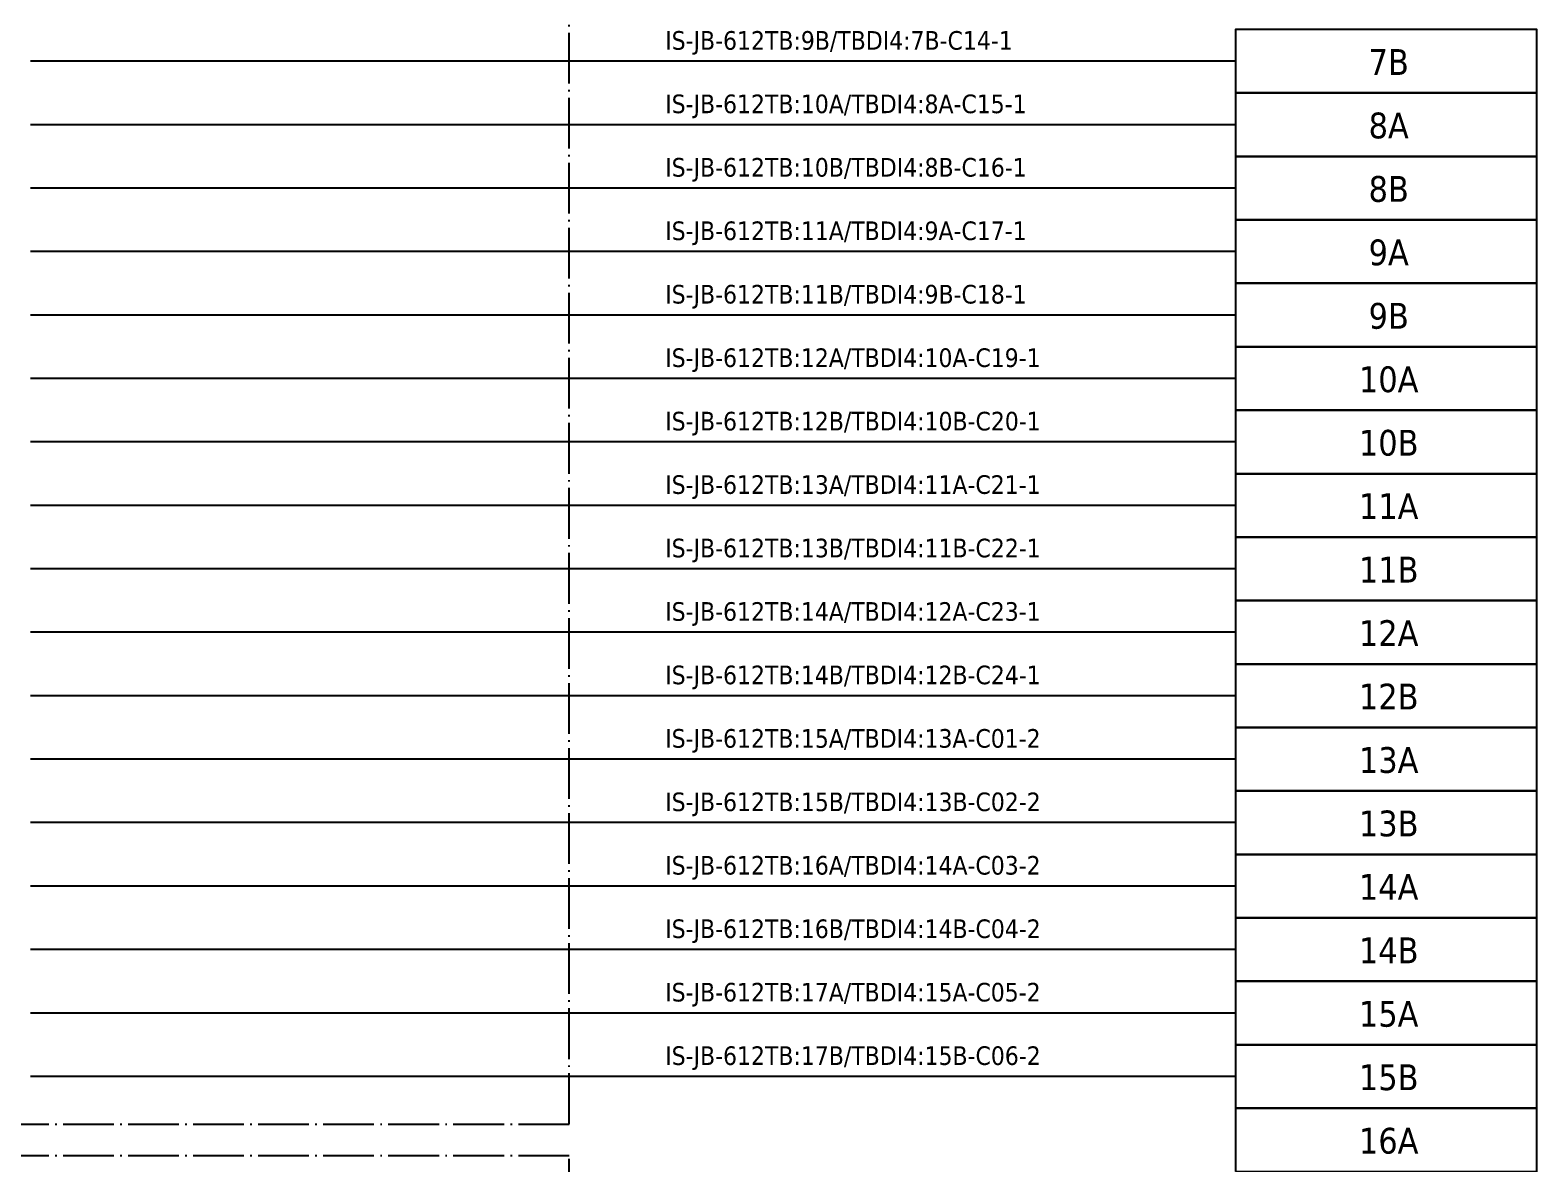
# Model space of a CAD drawing. Header units: millimetres. Extents: x 0 to 1792788, y -13 to 262234.
# Drawn here: x 87 to 182, y 157.6 to 229 of the extents above; entities that cross this region are included whole.
import ezdxf
from ezdxf.enums import TextEntityAlignment as Align

# ---------------------------------------------------------------- set-up
doc = ezdxf.new("R2010")
doc.units = ezdxf.units.MM
doc.linetypes.add('EPL_DASHDOT', pattern=[1, 0.8, -0.1, 0, -0.1])
for name, color, linetype, lineweight in [('EPLAN300', 5, 'Continuous', 25), ('EPLAN307', 134, 'EPL_DASHDOT', 25), ('EPLAN311', 7, 'Continuous', 25), ('EPLAN400', 5, 'Continuous', 35), ('EPLAN405', 7, 'Continuous', 25), ('EPLAN421', 5, 'Continuous', 35), ('EPLAN433', 251, 'Continuous', 35), ('EPLAN500', 7, 'Continuous', 35), ('EPLAN501', 7, 'Continuous', 35), ('EPLAN502', 7, 'Continuous', 35), ('EPLAN503', 7, 'Continuous', 35), ('EPLAN504', 7, 'Continuous', 35)]:
    doc.layers.add(name, color=color, linetype=linetype, lineweight=lineweight)
doc.styles.add('Tahoma', font='')
doc.styles.get('Tahoma').set_extended_font_data('Tahoma')

# ---------------------------------------------------------------- blocks, each defined once
blk = doc.blocks.new('EPLSYM_LibrarySPECIAL_en_US_Symbol427_Variant5_Placement1_13')
at = {"layer": 'EPLAN421', "color": 5, "style": 'Tahoma'}
for tag, p in [('17_20029[1]', (-0.9525, 3.335)), ('17_20029[2]', (20.0025, 3.335))]:
    blk.add_attdef(tag, text='', height=1.1739, dxfattribs=at).set_placement(p, align=Align.BOTTOM_RIGHT)
at = {"layer": 'EPLAN433', "color": 251, "style": 'Tahoma'}
blk.add_attdef('17_20406_1', text='', height=1.6254, dxfattribs=at).set_placement((0.9525, 1.5875), align=Align.BOTTOM_RIGHT)
blk.add_attdef('17_20406', text='', height=1.6254, dxfattribs=at).set_placement((0.9525, 1.5875), align=Align.BOTTOM_LEFT)
blk = doc.blocks.new('EPLSYM_LibrarySPECIAL_en_US_Symbol427_Variant5_Placement1_14')
at = {"layer": 'EPLAN421', "color": 5, "style": 'Tahoma'}
for tag, p in [('17_20029[1]', (-0.9525, 3.335)), ('17_20029[2]', (20.0025, 3.335))]:
    blk.add_attdef(tag, text='', height=1.1739, dxfattribs=at).set_placement(p, align=Align.BOTTOM_RIGHT)
at = {"layer": 'EPLAN433', "color": 251, "style": 'Tahoma'}
blk.add_attdef('17_20406_1', text='', height=1.6254, dxfattribs=at).set_placement((0.9525, 1.5875), align=Align.BOTTOM_RIGHT)
blk.add_attdef('17_20406', text='', height=1.6254, dxfattribs=at).set_placement((0.9525, 1.5875), align=Align.BOTTOM_LEFT)
blk = doc.blocks.new('EPLSYM_LibrarySPECIAL_en_US_Symbol427_Variant5_Placement1_15')
at = {"layer": 'EPLAN421', "color": 5, "style": 'Tahoma'}
for tag, p in [('17_20029[1]', (-0.9525, 3.335)), ('17_20029[2]', (20.0025, 3.335))]:
    blk.add_attdef(tag, text='', height=1.1739, dxfattribs=at).set_placement(p, align=Align.BOTTOM_RIGHT)
at = {"layer": 'EPLAN433', "color": 251, "style": 'Tahoma'}
blk.add_attdef('17_20406_1', text='', height=1.6254, dxfattribs=at).set_placement((0.9525, 1.5875), align=Align.BOTTOM_RIGHT)
blk.add_attdef('17_20406', text='', height=1.6254, dxfattribs=at).set_placement((0.9525, 1.5875), align=Align.BOTTOM_LEFT)
blk = doc.blocks.new('EPLSYM_LibrarySPECIAL_en_US_Symbol427_Variant5_Placement1_16')
at = {"layer": 'EPLAN421', "color": 5, "style": 'Tahoma'}
for tag, p in [('17_20029[1]', (-0.9525, 3.335)), ('17_20029[2]', (20.0025, 3.335))]:
    blk.add_attdef(tag, text='', height=1.1739, dxfattribs=at).set_placement(p, align=Align.BOTTOM_RIGHT)
at = {"layer": 'EPLAN433', "color": 251, "style": 'Tahoma'}
blk.add_attdef('17_20406_1', text='', height=1.6254, dxfattribs=at).set_placement((0.9525, 1.5875), align=Align.BOTTOM_RIGHT)
blk.add_attdef('17_20406', text='', height=1.6254, dxfattribs=at).set_placement((0.9525, 1.5875), align=Align.BOTTOM_LEFT)
blk = doc.blocks.new('EPLSYM_LibrarySPECIAL_en_US_Symbol427_Variant5_Placement1_17')
at = {"layer": 'EPLAN421', "color": 5, "style": 'Tahoma'}
for tag, p in [('17_20029[1]', (-0.9525, 3.335)), ('17_20029[2]', (20.0025, 3.335))]:
    blk.add_attdef(tag, text='', height=1.1739, dxfattribs=at).set_placement(p, align=Align.BOTTOM_RIGHT)
at = {"layer": 'EPLAN433', "color": 251, "style": 'Tahoma'}
blk.add_attdef('17_20406_1', text='', height=1.6254, dxfattribs=at).set_placement((0.9525, 1.5875), align=Align.BOTTOM_RIGHT)
blk.add_attdef('17_20406', text='', height=1.6254, dxfattribs=at).set_placement((0.9525, 1.5875), align=Align.BOTTOM_LEFT)
blk = doc.blocks.new('EPLSYM_LibrarySPECIAL_en_US_Symbol427_Variant5_Placement1_18')
at = {"layer": 'EPLAN421', "color": 5, "style": 'Tahoma'}
for tag, p in [('17_20029[1]', (-0.9525, 3.335)), ('17_20029[2]', (20.0025, 3.335))]:
    blk.add_attdef(tag, text='', height=1.1739, dxfattribs=at).set_placement(p, align=Align.BOTTOM_RIGHT)
at = {"layer": 'EPLAN433', "color": 251, "style": 'Tahoma'}
blk.add_attdef('17_20406_1', text='', height=1.6254, dxfattribs=at).set_placement((0.9525, 1.5875), align=Align.BOTTOM_RIGHT)
blk.add_attdef('17_20406', text='', height=1.6254, dxfattribs=at).set_placement((0.9525, 1.5875), align=Align.BOTTOM_LEFT)
blk = doc.blocks.new('EPLSYM_LibrarySPECIAL_en_US_Symbol427_Variant5_Placement1_19')
at = {"layer": 'EPLAN421', "color": 5, "style": 'Tahoma'}
for tag, p in [('17_20029[1]', (-0.9525, 3.335)), ('17_20029[2]', (20.0025, 3.335))]:
    blk.add_attdef(tag, text='', height=1.1739, dxfattribs=at).set_placement(p, align=Align.BOTTOM_RIGHT)
at = {"layer": 'EPLAN433', "color": 251, "style": 'Tahoma'}
blk.add_attdef('17_20406_1', text='', height=1.6254, dxfattribs=at).set_placement((0.9525, 1.5875), align=Align.BOTTOM_RIGHT)
blk.add_attdef('17_20406', text='', height=1.6254, dxfattribs=at).set_placement((0.9525, 1.5875), align=Align.BOTTOM_LEFT)
blk = doc.blocks.new('EPLSYM_LibrarySPECIAL_en_US_Symbol427_Variant5_Placement1_20')
at = {"layer": 'EPLAN421', "color": 5, "style": 'Tahoma'}
for tag, p in [('17_20029[1]', (-0.9525, 3.335)), ('17_20029[2]', (20.0025, 3.335))]:
    blk.add_attdef(tag, text='', height=1.1739, dxfattribs=at).set_placement(p, align=Align.BOTTOM_RIGHT)
at = {"layer": 'EPLAN433', "color": 251, "style": 'Tahoma'}
blk.add_attdef('17_20406_1', text='', height=1.6254, dxfattribs=at).set_placement((0.9525, 1.5875), align=Align.BOTTOM_RIGHT)
blk.add_attdef('17_20406', text='', height=1.6254, dxfattribs=at).set_placement((0.9525, 1.5875), align=Align.BOTTOM_LEFT)
blk = doc.blocks.new('EPLSYM_LibrarySPECIAL_en_US_Symbol427_Variant5_Placement1_21')
at = {"layer": 'EPLAN421', "color": 5, "style": 'Tahoma'}
for tag, p in [('17_20029[1]', (-0.9525, 3.335)), ('17_20029[2]', (20.0025, 3.335))]:
    blk.add_attdef(tag, text='', height=1.1739, dxfattribs=at).set_placement(p, align=Align.BOTTOM_RIGHT)
at = {"layer": 'EPLAN433', "color": 251, "style": 'Tahoma'}
blk.add_attdef('17_20406_1', text='', height=1.6254, dxfattribs=at).set_placement((0.9525, 1.5875), align=Align.BOTTOM_RIGHT)
blk.add_attdef('17_20406', text='', height=1.6254, dxfattribs=at).set_placement((0.9525, 1.5875), align=Align.BOTTOM_LEFT)
blk = doc.blocks.new('EPLSYM_LibrarySPECIAL_en_US_Symbol427_Variant5_Placement1_22')
at = {"layer": 'EPLAN421', "color": 5, "style": 'Tahoma'}
for tag, p in [('17_20029[1]', (-0.9525, 3.335)), ('17_20029[2]', (20.0025, 3.335))]:
    blk.add_attdef(tag, text='', height=1.1739, dxfattribs=at).set_placement(p, align=Align.BOTTOM_RIGHT)
at = {"layer": 'EPLAN433', "color": 251, "style": 'Tahoma'}
blk.add_attdef('17_20406_1', text='', height=1.6254, dxfattribs=at).set_placement((0.9525, 1.5875), align=Align.BOTTOM_RIGHT)
blk.add_attdef('17_20406', text='', height=1.6254, dxfattribs=at).set_placement((0.9525, 1.5875), align=Align.BOTTOM_LEFT)
blk = doc.blocks.new('EPLSYM_LibrarySPECIAL_en_US_Symbol427_Variant5_Placement1_23')
at = {"layer": 'EPLAN421', "color": 5, "style": 'Tahoma'}
for tag, p in [('17_20029[1]', (-0.9525, 3.335)), ('17_20029[2]', (20.0025, 3.335))]:
    blk.add_attdef(tag, text='', height=1.1739, dxfattribs=at).set_placement(p, align=Align.BOTTOM_RIGHT)
at = {"layer": 'EPLAN433', "color": 251, "style": 'Tahoma'}
blk.add_attdef('17_20406_1', text='', height=1.6254, dxfattribs=at).set_placement((0.9525, 1.5875), align=Align.BOTTOM_RIGHT)
blk.add_attdef('17_20406', text='', height=1.6254, dxfattribs=at).set_placement((0.9525, 1.5875), align=Align.BOTTOM_LEFT)
blk = doc.blocks.new('EPLSYM_LibrarySPECIAL_en_US_Symbol427_Variant5_Placement1_24')
at = {"layer": 'EPLAN421', "color": 5, "style": 'Tahoma'}
for tag, p in [('17_20029[1]', (-0.9525, 3.335)), ('17_20029[2]', (20.0025, 3.335))]:
    blk.add_attdef(tag, text='', height=1.1739, dxfattribs=at).set_placement(p, align=Align.BOTTOM_RIGHT)
at = {"layer": 'EPLAN433', "color": 251, "style": 'Tahoma'}
blk.add_attdef('17_20406_1', text='', height=1.6254, dxfattribs=at).set_placement((0.9525, 1.5875), align=Align.BOTTOM_RIGHT)
blk.add_attdef('17_20406', text='', height=1.6254, dxfattribs=at).set_placement((0.9525, 1.5875), align=Align.BOTTOM_LEFT)
blk = doc.blocks.new('EPLSYM_LibrarySPECIAL_en_US_Symbol427_Variant5_Placement1_25')
at = {"layer": 'EPLAN421', "color": 5, "style": 'Tahoma'}
for tag, p in [('17_20029[1]', (-0.9525, 3.335)), ('17_20029[2]', (20.0025, 3.335))]:
    blk.add_attdef(tag, text='', height=1.1739, dxfattribs=at).set_placement(p, align=Align.BOTTOM_RIGHT)
at = {"layer": 'EPLAN433', "color": 251, "style": 'Tahoma'}
blk.add_attdef('17_20406_1', text='', height=1.6254, dxfattribs=at).set_placement((0.9525, 1.5875), align=Align.BOTTOM_RIGHT)
blk.add_attdef('17_20406', text='', height=1.6254, dxfattribs=at).set_placement((0.9525, 1.5875), align=Align.BOTTOM_LEFT)
blk = doc.blocks.new('EPLSYM_LibrarySPECIAL_en_US_Symbol427_Variant5_Placement1_26')
at = {"layer": 'EPLAN421', "color": 5, "style": 'Tahoma'}
for tag, p in [('17_20029[1]', (-0.9525, 3.335)), ('17_20029[2]', (20.0025, 3.335))]:
    blk.add_attdef(tag, text='', height=1.1739, dxfattribs=at).set_placement(p, align=Align.BOTTOM_RIGHT)
at = {"layer": 'EPLAN433', "color": 251, "style": 'Tahoma'}
blk.add_attdef('17_20406_1', text='', height=1.6254, dxfattribs=at).set_placement((0.9525, 1.5875), align=Align.BOTTOM_RIGHT)
blk.add_attdef('17_20406', text='', height=1.6254, dxfattribs=at).set_placement((0.9525, 1.5875), align=Align.BOTTOM_LEFT)
blk = doc.blocks.new('EPLSYM_LibrarySPECIAL_en_US_Symbol427_Variant5_Placement1_27')
at = {"layer": 'EPLAN421', "color": 5, "style": 'Tahoma'}
for tag, p in [('17_20029[1]', (-0.9525, 3.335)), ('17_20029[2]', (20.0025, 3.335))]:
    blk.add_attdef(tag, text='', height=1.1739, dxfattribs=at).set_placement(p, align=Align.BOTTOM_RIGHT)
at = {"layer": 'EPLAN433', "color": 251, "style": 'Tahoma'}
blk.add_attdef('17_20406_1', text='', height=1.6254, dxfattribs=at).set_placement((0.9525, 1.5875), align=Align.BOTTOM_RIGHT)
blk.add_attdef('17_20406', text='', height=1.6254, dxfattribs=at).set_placement((0.9525, 1.5875), align=Align.BOTTOM_LEFT)
blk = doc.blocks.new('EPLSYM_LibrarySPECIAL_en_US_Symbol427_Variant5_Placement1_28')
at = {"layer": 'EPLAN421', "color": 5, "style": 'Tahoma'}
for tag, p in [('17_20029[1]', (-0.9525, 3.335)), ('17_20029[2]', (20.0025, 3.335))]:
    blk.add_attdef(tag, text='', height=1.1739, dxfattribs=at).set_placement(p, align=Align.BOTTOM_RIGHT)
at = {"layer": 'EPLAN433', "color": 251, "style": 'Tahoma'}
blk.add_attdef('17_20406_1', text='', height=1.6254, dxfattribs=at).set_placement((0.9525, 1.5875), align=Align.BOTTOM_RIGHT)
blk.add_attdef('17_20406', text='', height=1.6254, dxfattribs=at).set_placement((0.9525, 1.5875), align=Align.BOTTOM_LEFT)
blk = doc.blocks.new('EPLSYM_LibrarySPECIAL_en_US_Symbol427_Variant5_Placement1_29')
at = {"layer": 'EPLAN421', "color": 5, "style": 'Tahoma'}
for tag, p in [('17_20029[1]', (-0.9525, 3.335)), ('17_20029[2]', (20.0025, 3.335))]:
    blk.add_attdef(tag, text='', height=1.1739, dxfattribs=at).set_placement(p, align=Align.BOTTOM_RIGHT)
at = {"layer": 'EPLAN433', "color": 251, "style": 'Tahoma'}
blk.add_attdef('17_20406_1', text='', height=1.6254, dxfattribs=at).set_placement((0.9525, 1.5875), align=Align.BOTTOM_RIGHT)
blk.add_attdef('17_20406', text='', height=1.6254, dxfattribs=at).set_placement((0.9525, 1.5875), align=Align.BOTTOM_LEFT)
blk = doc.blocks.new('EPLSYM_LibrarySPECIAL_en_US_Symbol427_Variant5_Placement1_30')
at = {"layer": 'EPLAN421', "color": 5, "style": 'Tahoma'}
for tag, p in [('17_20029[1]', (-0.9525, 3.335)), ('17_20029[2]', (20.0025, 3.335))]:
    blk.add_attdef(tag, text='', height=1.1739, dxfattribs=at).set_placement(p, align=Align.BOTTOM_RIGHT)
at = {"layer": 'EPLAN433', "color": 251, "style": 'Tahoma'}
blk.add_attdef('17_20406_1', text='', height=1.6254, dxfattribs=at).set_placement((0.9525, 1.5875), align=Align.BOTTOM_RIGHT)
blk.add_attdef('17_20406', text='', height=1.6254, dxfattribs=at).set_placement((0.9525, 1.5875), align=Align.BOTTOM_LEFT)
blk = doc.blocks.new('EPLSYM_LibrarySPECIAL_Symbol308_Variant0_Placement0')
at = {"layer": 'EPLAN405', "color": 7, "style": 'Tahoma'}
for tag, p in [('17_31011', (1.5, 6.35)), ('17_31002', (1.5, 0.5))]:
    blk.add_attdef(tag, text='', height=1.174, dxfattribs=at).set_placement(p, align=Align.BOTTOM_LEFT)
for tag, p in [('17_31004', (1.5, 4.4)), ('17_31003', (1.5, 2.45))]:
    blk.add_attdef(tag, p, '', height=1.174, dxfattribs=at)
blk = doc.blocks.new('EPLSYM_LibrarySPECIAL_Symbol2_Variant0_Placement1_19')
at = {"layer": 'EPLAN307', "lineweight": 25, "ltscale": 4}
blk.add_lwpolyline([(0, -127), (118, -127), (118, 0), (0, 0)], close=True, dxfattribs=at)
at = {"layer": 'EPLAN400', "color": 5, "style": 'Tahoma'}
blk.add_attdef('88_20010', text='', height=2.2575, dxfattribs=at).set_placement((-1.5, -0.9515), align=Align.TOP_RIGHT)
at = {"layer": 'EPLAN500', "color": 7, "style": 'Tahoma'}
blk.add_attdef('88_20027', text='', height=1.6254, dxfattribs=at).set_placement((-1.5, -4.57508), align=Align.TOP_RIGHT)
at = {"layer": 'EPLAN501', "color": 7, "style": 'Tahoma'}
blk.add_attdef('88_20011', text='', height=1.6254, dxfattribs=at).set_placement((-1.5, -9.97508), align=Align.TOP_RIGHT)
at = {"layer": 'EPLAN502', "color": 7, "style": 'Tahoma'}
blk.add_attdef('88_20025', text='', height=1.6254, dxfattribs=at).set_placement((-1.5, -12.67508), align=Align.TOP_RIGHT)
at = {"layer": 'EPLAN503', "color": 7, "style": 'Tahoma'}
blk.add_attdef('88_20024', text='', height=1.6254, dxfattribs=at).set_placement((-1.5, -15.37508), align=Align.TOP_RIGHT)
at = {"layer": 'EPLAN504', "color": 7, "style": 'Tahoma'}
blk.add_attdef('88_20901[1]', text='', height=1.6254, dxfattribs=at).set_placement((-1.5, -7.27508), align=Align.TOP_RIGHT)
blk = doc.blocks.new('EPLSYM_LibrarySPECIAL_Symbol2_Variant0_Placement1_20')
at = {"layer": 'EPLAN307', "lineweight": 25, "ltscale": 4}
blk.add_lwpolyline([(0, -110), (118, -110), (118, 0), (0, 0)], close=True, dxfattribs=at)
at = {"layer": 'EPLAN400', "color": 5, "style": 'Tahoma'}
blk.add_attdef('88_20010', text='', height=2.2575, dxfattribs=at).set_placement((-1.5, -0.9515), align=Align.TOP_RIGHT)
at = {"layer": 'EPLAN500', "color": 7, "style": 'Tahoma'}
blk.add_attdef('88_20027', text='', height=1.6254, dxfattribs=at).set_placement((-1.5, -4.57508), align=Align.TOP_RIGHT)
at = {"layer": 'EPLAN501', "color": 7, "style": 'Tahoma'}
blk.add_attdef('88_20011', text='', height=1.6254, dxfattribs=at).set_placement((-1.5, -9.97508), align=Align.TOP_RIGHT)
at = {"layer": 'EPLAN502', "color": 7, "style": 'Tahoma'}
blk.add_attdef('88_20025', text='', height=1.6254, dxfattribs=at).set_placement((-1.5, -12.67508), align=Align.TOP_RIGHT)
at = {"layer": 'EPLAN503', "color": 7, "style": 'Tahoma'}
blk.add_attdef('88_20024', text='', height=1.6254, dxfattribs=at).set_placement((-1.5, -15.37508), align=Align.TOP_RIGHT)
at = {"layer": 'EPLAN504', "color": 7, "style": 'Tahoma'}
blk.add_attdef('88_20901[1]', text='', height=1.6254, dxfattribs=at).set_placement((-1.5, -7.27508), align=Align.TOP_RIGHT)

msp = doc.modelspace()

# ---------------------------------------------------------------- linework, layer by layer
at = {"layer": 'EPLAN300', "lineweight": 25, "ltscale": 4}
for points in [[(163, 225), (182, 225), (182, 229), (163, 229)], [(163, 221), (182, 221), (182, 225), (163, 225)], [(163, 217), (182, 217), (182, 221), (163, 221)], [(163, 213), (182, 213), (182, 217), (163, 217)], [(163, 209), (182, 209), (182, 213), (163, 213)], [(163, 205), (182, 205), (182, 209), (163, 209)], [(163, 201), (182, 201), (182, 205), (163, 205)], [(163, 197), (182, 197), (182, 201), (163, 201)], [(163, 193), (182, 193), (182, 197), (163, 197)], [(163, 189), (182, 189), (182, 193), (163, 193)], [(163, 185), (182, 185), (182, 189), (163, 189)], [(163, 181), (182, 181), (182, 185), (163, 185)], [(163, 177), (182, 177), (182, 181), (163, 181)], [(163, 173), (182, 173), (182, 177), (163, 177)], [(163, 169), (182, 169), (182, 173), (163, 173)], [(163, 165), (182, 165), (182, 169), (163, 169)], [(163, 161), (182, 161), (182, 165), (163, 165)], [(163, 157), (182, 157), (182, 161), (163, 161)]]:
    msp.add_lwpolyline(points, close=True, dxfattribs=at)
at = {"layer": 'EPLAN311', "color": 7, "ltscale": 4}
for p, q in [((163, 227), (87.05, 227)), ((163, 223), (87.05, 223)), ((163, 219), (87.05, 219)), ((163, 215), (87.05, 215)), ((163, 211), (87.05, 211)), ((163, 207), (87.05, 207)), ((163, 203), (87.05, 203)), ((163, 199), (87.05, 199)), ((163, 195), (87.05, 195)), ((163, 191), (87.05, 191)), ((163, 187), (87.05, 187)), ((163, 183), (87.05, 183)), ((163, 179), (87.05, 179)), ((163, 175), (87.05, 175)), ((163, 171), (87.05, 171)), ((163, 167), (87.05, 167)), ((163, 163), (87.05, 163))]:
    msp.add_line(p, q, dxfattribs=at)

# ---------------------------------------------------------------- block references
for name, p in [('EPLSYM_LibrarySPECIAL_Symbol2_Variant0_Placement1_19', (3, 287)), ('EPLSYM_LibrarySPECIAL_Symbol2_Variant0_Placement1_20', (3, 158))]:
    msp.add_blockref(name, p)
ref = msp.add_blockref('EPLSYM_LibrarySPECIAL_Symbol308_Variant0_Placement0', (127, 227))
ref.add_attrib('17_31011', 'IS-JB-612TB:9B/TBDI4:7B-C14-1', dxfattribs={"layer": 'EPLAN405', "color": 7, "height": 1.1739, "style": 'Tahoma'}).set_placement((127.055, 227.374), align=Align.BOTTOM_LEFT)
ref = msp.add_blockref('EPLSYM_LibrarySPECIAL_en_US_Symbol427_Variant5_Placement1_13', (163, 227))
ref.add_attrib('17_20011', '7B', dxfattribs={"layer": 'EPLAN501', "color": 7, "height": 1.6254, "style": 'Tahoma'}).set_placement((172.661, 225.65), align=Align.BOTTOM_CENTER)
ref = msp.add_blockref('EPLSYM_LibrarySPECIAL_Symbol308_Variant0_Placement0', (127, 223))
ref.add_attrib('17_31011', 'IS-JB-612TB:10A/TBDI4:8A-C15-1', dxfattribs={"layer": 'EPLAN405', "color": 7, "height": 1.1739, "style": 'Tahoma'}).set_placement((127.055, 223.374), align=Align.BOTTOM_LEFT)
ref = msp.add_blockref('EPLSYM_LibrarySPECIAL_en_US_Symbol427_Variant5_Placement1_14', (163, 223))
ref.add_attrib('17_20011', '8A', dxfattribs={"layer": 'EPLAN501', "color": 7, "height": 1.6254, "style": 'Tahoma'}).set_placement((172.661, 221.65), align=Align.BOTTOM_CENTER)
ref = msp.add_blockref('EPLSYM_LibrarySPECIAL_Symbol308_Variant0_Placement0', (127, 219))
ref.add_attrib('17_31011', 'IS-JB-612TB:10B/TBDI4:8B-C16-1', dxfattribs={"layer": 'EPLAN405', "color": 7, "height": 1.1739, "style": 'Tahoma'}).set_placement((127.055, 219.374), align=Align.BOTTOM_LEFT)
ref = msp.add_blockref('EPLSYM_LibrarySPECIAL_en_US_Symbol427_Variant5_Placement1_15', (163, 219))
ref.add_attrib('17_20011', '8B', dxfattribs={"layer": 'EPLAN501', "color": 7, "height": 1.6254, "style": 'Tahoma'}).set_placement((172.661, 217.65), align=Align.BOTTOM_CENTER)
ref = msp.add_blockref('EPLSYM_LibrarySPECIAL_Symbol308_Variant0_Placement0', (127, 215))
ref.add_attrib('17_31011', 'IS-JB-612TB:11A/TBDI4:9A-C17-1', dxfattribs={"layer": 'EPLAN405', "color": 7, "height": 1.1739, "style": 'Tahoma'}).set_placement((127.055, 215.374), align=Align.BOTTOM_LEFT)
ref = msp.add_blockref('EPLSYM_LibrarySPECIAL_en_US_Symbol427_Variant5_Placement1_16', (163, 215))
ref.add_attrib('17_20011', '9A', dxfattribs={"layer": 'EPLAN501', "color": 7, "height": 1.6254, "style": 'Tahoma'}).set_placement((172.661, 213.65), align=Align.BOTTOM_CENTER)
ref = msp.add_blockref('EPLSYM_LibrarySPECIAL_Symbol308_Variant0_Placement0', (127, 211))
ref.add_attrib('17_31011', 'IS-JB-612TB:11B/TBDI4:9B-C18-1', dxfattribs={"layer": 'EPLAN405', "color": 7, "height": 1.1739, "style": 'Tahoma'}).set_placement((127.055, 211.374), align=Align.BOTTOM_LEFT)
ref = msp.add_blockref('EPLSYM_LibrarySPECIAL_en_US_Symbol427_Variant5_Placement1_17', (163, 211))
ref.add_attrib('17_20011', '9B', dxfattribs={"layer": 'EPLAN501', "color": 7, "height": 1.6254, "style": 'Tahoma'}).set_placement((172.661, 209.65), align=Align.BOTTOM_CENTER)
ref = msp.add_blockref('EPLSYM_LibrarySPECIAL_Symbol308_Variant0_Placement0', (127, 207))
ref.add_attrib('17_31011', 'IS-JB-612TB:12A/TBDI4:10A-C19-1', dxfattribs={"layer": 'EPLAN405', "color": 7, "height": 1.1739, "style": 'Tahoma'}).set_placement((127.055, 207.374), align=Align.BOTTOM_LEFT)
ref = msp.add_blockref('EPLSYM_LibrarySPECIAL_en_US_Symbol427_Variant5_Placement1_18', (163, 207))
ref.add_attrib('17_20011', '10A', dxfattribs={"layer": 'EPLAN501', "color": 7, "height": 1.6254, "style": 'Tahoma'}).set_placement((172.661, 205.65), align=Align.BOTTOM_CENTER)
ref = msp.add_blockref('EPLSYM_LibrarySPECIAL_Symbol308_Variant0_Placement0', (127, 203))
ref.add_attrib('17_31011', 'IS-JB-612TB:12B/TBDI4:10B-C20-1', dxfattribs={"layer": 'EPLAN405', "color": 7, "height": 1.1739, "style": 'Tahoma'}).set_placement((127.055, 203.374), align=Align.BOTTOM_LEFT)
ref = msp.add_blockref('EPLSYM_LibrarySPECIAL_en_US_Symbol427_Variant5_Placement1_19', (163, 203))
ref.add_attrib('17_20011', '10B', dxfattribs={"layer": 'EPLAN501', "color": 7, "height": 1.6254, "style": 'Tahoma'}).set_placement((172.661, 201.65), align=Align.BOTTOM_CENTER)
ref = msp.add_blockref('EPLSYM_LibrarySPECIAL_Symbol308_Variant0_Placement0', (127, 199))
ref.add_attrib('17_31011', 'IS-JB-612TB:13A/TBDI4:11A-C21-1', dxfattribs={"layer": 'EPLAN405', "color": 7, "height": 1.1739, "style": 'Tahoma'}).set_placement((127.055, 199.374), align=Align.BOTTOM_LEFT)
ref = msp.add_blockref('EPLSYM_LibrarySPECIAL_en_US_Symbol427_Variant5_Placement1_20', (163, 199))
ref.add_attrib('17_20011', '11A', dxfattribs={"layer": 'EPLAN501', "color": 7, "height": 1.6254, "style": 'Tahoma'}).set_placement((172.661, 197.65), align=Align.BOTTOM_CENTER)
ref = msp.add_blockref('EPLSYM_LibrarySPECIAL_Symbol308_Variant0_Placement0', (127, 195))
ref.add_attrib('17_31011', 'IS-JB-612TB:13B/TBDI4:11B-C22-1', dxfattribs={"layer": 'EPLAN405', "color": 7, "height": 1.1739, "style": 'Tahoma'}).set_placement((127.055, 195.374), align=Align.BOTTOM_LEFT)
ref = msp.add_blockref('EPLSYM_LibrarySPECIAL_en_US_Symbol427_Variant5_Placement1_21', (163, 195))
ref.add_attrib('17_20011', '11B', dxfattribs={"layer": 'EPLAN501', "color": 7, "height": 1.6254, "style": 'Tahoma'}).set_placement((172.661, 193.65), align=Align.BOTTOM_CENTER)
ref = msp.add_blockref('EPLSYM_LibrarySPECIAL_Symbol308_Variant0_Placement0', (127, 191))
ref.add_attrib('17_31011', 'IS-JB-612TB:14A/TBDI4:12A-C23-1', dxfattribs={"layer": 'EPLAN405', "color": 7, "height": 1.1739, "style": 'Tahoma'}).set_placement((127.055, 191.374), align=Align.BOTTOM_LEFT)
ref = msp.add_blockref('EPLSYM_LibrarySPECIAL_en_US_Symbol427_Variant5_Placement1_22', (163, 191))
ref.add_attrib('17_20011', '12A', dxfattribs={"layer": 'EPLAN501', "color": 7, "height": 1.6254, "style": 'Tahoma'}).set_placement((172.661, 189.65), align=Align.BOTTOM_CENTER)
ref = msp.add_blockref('EPLSYM_LibrarySPECIAL_Symbol308_Variant0_Placement0', (127, 187))
ref.add_attrib('17_31011', 'IS-JB-612TB:14B/TBDI4:12B-C24-1', dxfattribs={"layer": 'EPLAN405', "color": 7, "height": 1.1739, "style": 'Tahoma'}).set_placement((127.055, 187.374), align=Align.BOTTOM_LEFT)
ref = msp.add_blockref('EPLSYM_LibrarySPECIAL_en_US_Symbol427_Variant5_Placement1_23', (163, 187))
ref.add_attrib('17_20011', '12B', dxfattribs={"layer": 'EPLAN501', "color": 7, "height": 1.6254, "style": 'Tahoma'}).set_placement((172.661, 185.65), align=Align.BOTTOM_CENTER)
ref = msp.add_blockref('EPLSYM_LibrarySPECIAL_Symbol308_Variant0_Placement0', (127, 183))
ref.add_attrib('17_31011', 'IS-JB-612TB:15A/TBDI4:13A-C01-2', dxfattribs={"layer": 'EPLAN405', "color": 7, "height": 1.1739, "style": 'Tahoma'}).set_placement((127.055, 183.374), align=Align.BOTTOM_LEFT)
ref = msp.add_blockref('EPLSYM_LibrarySPECIAL_en_US_Symbol427_Variant5_Placement1_24', (163, 183))
ref.add_attrib('17_20011', '13A', dxfattribs={"layer": 'EPLAN501', "color": 7, "height": 1.6254, "style": 'Tahoma'}).set_placement((172.661, 181.65), align=Align.BOTTOM_CENTER)
ref = msp.add_blockref('EPLSYM_LibrarySPECIAL_Symbol308_Variant0_Placement0', (127, 179))
ref.add_attrib('17_31011', 'IS-JB-612TB:15B/TBDI4:13B-C02-2', dxfattribs={"layer": 'EPLAN405', "color": 7, "height": 1.1739, "style": 'Tahoma'}).set_placement((127.055, 179.374), align=Align.BOTTOM_LEFT)
ref = msp.add_blockref('EPLSYM_LibrarySPECIAL_en_US_Symbol427_Variant5_Placement1_25', (163, 179))
ref.add_attrib('17_20011', '13B', dxfattribs={"layer": 'EPLAN501', "color": 7, "height": 1.6254, "style": 'Tahoma'}).set_placement((172.661, 177.65), align=Align.BOTTOM_CENTER)
ref = msp.add_blockref('EPLSYM_LibrarySPECIAL_Symbol308_Variant0_Placement0', (127, 175))
ref.add_attrib('17_31011', 'IS-JB-612TB:16A/TBDI4:14A-C03-2', dxfattribs={"layer": 'EPLAN405', "color": 7, "height": 1.1739, "style": 'Tahoma'}).set_placement((127.055, 175.374), align=Align.BOTTOM_LEFT)
ref = msp.add_blockref('EPLSYM_LibrarySPECIAL_en_US_Symbol427_Variant5_Placement1_26', (163, 175))
ref.add_attrib('17_20011', '14A', dxfattribs={"layer": 'EPLAN501', "color": 7, "height": 1.6254, "style": 'Tahoma'}).set_placement((172.661, 173.65), align=Align.BOTTOM_CENTER)
ref = msp.add_blockref('EPLSYM_LibrarySPECIAL_Symbol308_Variant0_Placement0', (127, 171))
ref.add_attrib('17_31011', 'IS-JB-612TB:16B/TBDI4:14B-C04-2', dxfattribs={"layer": 'EPLAN405', "color": 7, "height": 1.1739, "style": 'Tahoma'}).set_placement((127.055, 171.374), align=Align.BOTTOM_LEFT)
ref = msp.add_blockref('EPLSYM_LibrarySPECIAL_en_US_Symbol427_Variant5_Placement1_27', (163, 171))
ref.add_attrib('17_20011', '14B', dxfattribs={"layer": 'EPLAN501', "color": 7, "height": 1.6254, "style": 'Tahoma'}).set_placement((172.661, 169.65), align=Align.BOTTOM_CENTER)
ref = msp.add_blockref('EPLSYM_LibrarySPECIAL_Symbol308_Variant0_Placement0', (127, 167))
ref.add_attrib('17_31011', 'IS-JB-612TB:17A/TBDI4:15A-C05-2', dxfattribs={"layer": 'EPLAN405', "color": 7, "height": 1.1739, "style": 'Tahoma'}).set_placement((127.055, 167.374), align=Align.BOTTOM_LEFT)
ref = msp.add_blockref('EPLSYM_LibrarySPECIAL_en_US_Symbol427_Variant5_Placement1_28', (163, 167))
ref.add_attrib('17_20011', '15A', dxfattribs={"layer": 'EPLAN501', "color": 7, "height": 1.6254, "style": 'Tahoma'}).set_placement((172.661, 165.65), align=Align.BOTTOM_CENTER)
ref = msp.add_blockref('EPLSYM_LibrarySPECIAL_Symbol308_Variant0_Placement0', (127, 163))
ref.add_attrib('17_31011', 'IS-JB-612TB:17B/TBDI4:15B-C06-2', dxfattribs={"layer": 'EPLAN405', "color": 7, "height": 1.1739, "style": 'Tahoma'}).set_placement((127.055, 163.374), align=Align.BOTTOM_LEFT)
ref = msp.add_blockref('EPLSYM_LibrarySPECIAL_en_US_Symbol427_Variant5_Placement1_29', (163, 163))
ref.add_attrib('17_20011', '15B', dxfattribs={"layer": 'EPLAN501', "color": 7, "height": 1.6254, "style": 'Tahoma'}).set_placement((172.661, 161.65), align=Align.BOTTOM_CENTER)
ref = msp.add_blockref('EPLSYM_LibrarySPECIAL_en_US_Symbol427_Variant5_Placement1_30', (163, 159))
ref.add_attrib('17_20011', '16A', dxfattribs={"layer": 'EPLAN501', "color": 7, "height": 1.6254, "style": 'Tahoma'}).set_placement((172.661, 157.65), align=Align.BOTTOM_CENTER)

doc.saveas('drawing.dxf')
